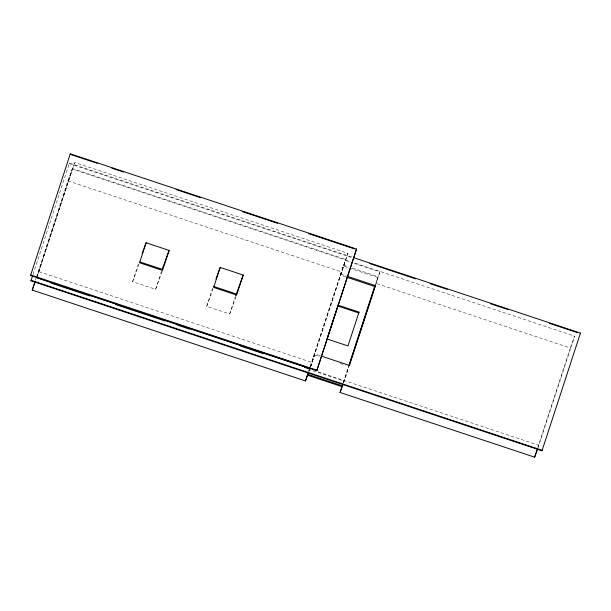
<?xml version="1.0" encoding="UTF-8"?>
<svg xmlns="http://www.w3.org/2000/svg" width="611" height="611" viewBox="0 0 611 611"><rect width="100%" height="100%" fill="white"/><g stroke="black" fill="none" stroke-linecap="round" stroke-linejoin="round"><path stroke-width="0.46" stroke-dasharray="3.06 2.29" d="M33.009 274.476L69.402 163.114L352.516 257.284M35.461 280.136L36.057 278.333M36.347 277.432L67.882 180.879L72.235 169.041L350.141 261.485M36.874 277.325L72.235 169.041M37.347 275.928L74.657 162.465L347.903 253.366L310.006 368.632M36.759 277.738L74.657 162.465M162.259 271.238L155.606 289.316L132.602 281.663L139.132 261.668M155.606 289.316L161.571 271.055M236.06 296.709L229.713 313.962L206.709 306.317L213.247 286.315M229.713 313.962L235.395 296.579M308.715 371.03L309.892 367.417M310.189 366.516L343.252 266.014L377.842 277.524L375.727 283.275L570.284 347.995L574.638 336.165L353.761 262.692M308.769 371.595L309.357 369.792M310.434 366.6L345.307 260.431L352.402 262.791M310.495 367.02L314.81 353.929L320.133 355.701M345.826 276.898L340.503 275.126L345.307 260.431M310.571 366.898L314.81 353.929M340.503 275.126L347.903 253.366M343.306 382.539L348.606 366.295M343.611 382.433L348.759 366.653M375.597 284.482L379.897 271.933L353.288 263.081M343.649 382.707L349.034 366.424M375.375 285.772L379.897 271.933M537.863 447.252L570.284 347.995M537.688 448.856L574.638 336.165M69.402 163.114L69.219 163.603L352.333 257.781M132.602 281.663L138.957 264.403M206.709 306.317L213.063 289.056M309.059 371.205L309.647 369.617L344.237 381.119M72.419 168.552L345.673 259.446M343.55 265.197L348.873 266.969M352.425 268.145L378.14 276.699M67.882 180.879L341.137 271.773M340.869 274.14L346.193 275.912M314.444 354.915L319.767 356.687M340.167 363.476L345.49 365.241M38.997 271.658L312.244 362.552M318.102 371.878L538.978 445.35"/><path stroke-width="0.92" d="M30.55 275.5L70.311 153.819L356.534 249.028L316.956 370.213L316.773 370.709L30.55 275.5L30.733 275.003L316.956 370.213M30.947 280.793L31.13 280.296L542.178 450.292L541.995 450.788L30.947 280.793L32.597 275.79M537.688 448.856L534.625 457.181L340.06 392.461L342.175 386.71L307.593 375.207L305.477 380.959L32.223 290.065L34.873 281.938M146.09 242.766L139.56 262.761L162.557 270.413L169.094 250.418L146.09 242.766L143.975 248.517M220.197 267.419L213.667 287.414L236.671 295.067L243.201 275.065L220.197 267.419L217.776 273.988M235.678 295.709L243.201 275.065M305.477 380.959L307.539 374.642M343.069 384.296L342.481 385.885L307.891 374.383L308.456 372.657M327.305 338.066L338.051 305.156L359.024 312.129L347.98 345.925L327.015 338.952M316.773 370.709L356.534 249.028M340.06 392.461L342.122 386.144M349.202 364.492L374.841 285.986M342.481 385.885L343.046 384.159M349.057 365.752L375.039 286.215M347.079 276.21L375.46 285.65L349.4 365.439L321.019 355.999M534.625 457.181L537.275 449.062M541.995 450.788L580.45 333.11L353.418 257.59M70.128 154.316L70.311 153.819M32.223 290.065L35.285 281.732M142.157 253.45L143.669 249.341M169.094 250.418L162.136 269.314L140.018 261.959M215.966 278.921L217.478 274.813M307.891 374.383L308.479 372.794M338.051 305.156L337.746 305.981L358.718 312.954L359.024 312.129M375.46 285.65L375.093 286.635L346.712 277.195M580.267 333.598L580.45 333.11M71.036 154.614L97.302 163.351M111.798 168.17L123.567 172.088M176.105 189.563L200.561 197.697M242.223 211.559L277.547 223.305M308.349 233.555L354.54 248.921M369.518 263.494L415.648 278.837M430.121 283.657L447.305 289.37M490.725 303.812L507.909 309.533M549.518 323.372L577.555 332.697M213.247 286.315L236.243 293.967M36.759 277.738L310.006 368.632M51.057 283.046L89.985 295.991M115.334 304.423L165.115 320.989M177.793 325.205L189.563 329.115M240.253 345.979L262.883 353.509M304.522 367.356L309.051 368.868"/></g></svg>
